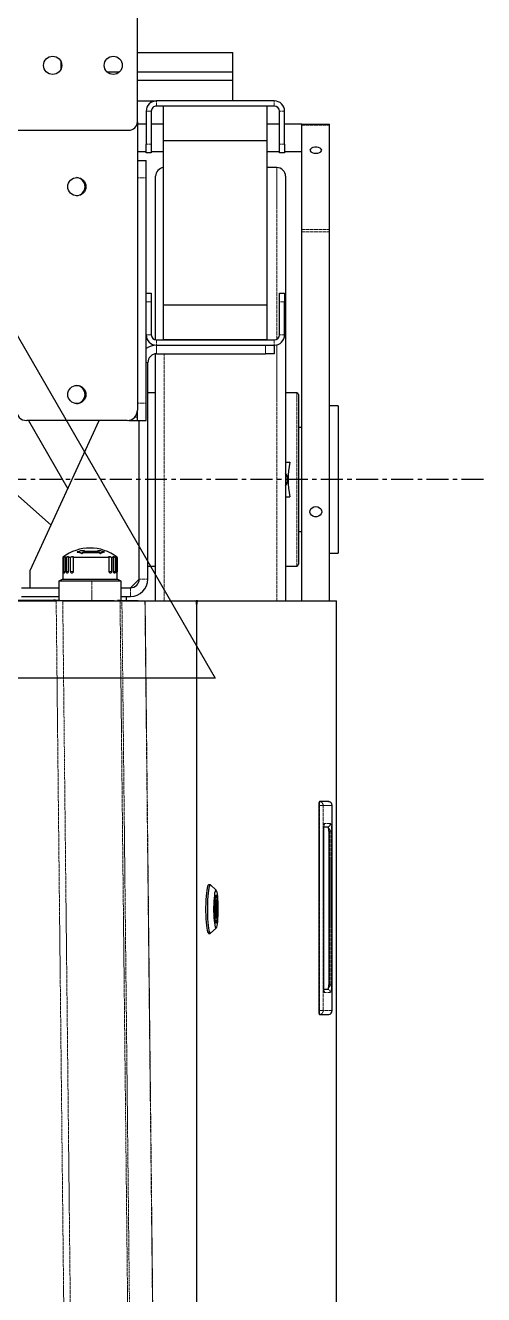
# Model space of a CAD drawing. Header units: millimetres. Extents: x -18594 to 273470, y -238787 to 48452.
# Drawn here: x 182927 to 183192, y -28065 to -27333 of the extents above; entities that cross this region are included whole.
import ezdxf

# ---------------------------------------------------------------- set-up
doc = ezdxf.new("R2010")
doc.units = ezdxf.units.MM
doc.linetypes.add('Xref AGV layout$0$CENTERX2', pattern=[20.32, 12.7, -2.54, 2.54, -2.54])
doc.linetypes.add('Xref AGV layout$0$PHANTOM', pattern=[2.5, 1.25, -0.25, 0.25, -0.25, 0.25, -0.25])
doc.layers.add('AM_BOR', color=4, linetype='Continuous', lineweight=25)
doc.layers.add('Xref AGV layout$0$ANNOTATION', color=5, linetype='Continuous')
doc.layers.add('Xref AGV layout$0$Ndc8_Home_Charger', color=1, linetype='Continuous', true_color=0xff0000)

# ---------------------------------------------------------------- blocks, each defined once
blk = doc.blocks.new('Xref AGV layout$0$A$C6D3E55E3')
at = {"color": 7, "linetype": 'Continuous', "lineweight": 25}
for p, q in [((2034.75, 1702.82), (2034.75, 1697.82)), ((2034.75, 1702.82), (2107.3, 1702.82)), ((2107.3, 1702.82), (2119.75, 1702.82)), ((2119.75, 1697.82), (2119.75, 1702.82)), ((3234.81, 1701.82), (2147.25, 1701.82)), ((2147.25, 1701.76), (2147.25, 1701.82)), ((2147.25, 1621.42), (2147.25, 1701.76)), ((1872.25, 1681.82), (1872.25, 1697.82)), ((1872.79, 1697.82), (1872.25, 1697.82)), ((1933.02, 1697.82), (1872.79, 1697.82)), ((1934.41, 1697.82), (1933.02, 1697.82)), ((2147.25, 1697.82), (1934.41, 1697.82)), ((2263.17, 1697.22), (2263.17, 1697.27)), ((2263.17, 1697.22), (2263.17, 1692.09)), ((2383.85, 1699.22), (2265.45, 1699.22)), ((2277.88, 1696.87), (2277.88, 1694.41)), ((2279.56, 1694.37), (2278.83, 1694.37)), ((2369.71, 1694.37), (2279.56, 1694.37)), ((2280.32, 1697.37), (2368.97, 1697.37)), ((2370.24, 1694.37), (2369.71, 1694.37)), ((2371.41, 1694.41), (2371.41, 1696.87)), ((2386.13, 1697.22), (2386.12, 1697.27)), ((2386.13, 1692.09), (2386.13, 1697.22)), ((2265.45, 1691.55), (2383.85, 1691.55)), ((2385.83, 1691.79), (2385.87, 1691.8)), ((1872.79, 1681.82), (1872.25, 1681.82)), ((1872.25, 1681.82), (1872.25, 1671.82)), ((1933.02, 1681.82), (1872.79, 1681.82)), ((1888.25, 1681.82), (1888.25, 1671.82)), ((1934.41, 1681.82), (1933.02, 1681.82)), ((2147.25, 1681.82), (1934.41, 1681.82)), ((2027.25, 1678.82), (2027.25, 1672.32)), ((2028.25, 1679.82), (2126.25, 1679.82)), ((2047.25, 1681.82), (2047.25, 1679.82)), ((2107.25, 1679.82), (2107.25, 1681.82)), ((2127.25, 1672.32), (2127.25, 1678.82)), ((1883.75, 1671.82), (1864.75, 1671.82)), ((1883.75, 1671.82), (1888.75, 1671.82)), ((1888.75, 1671.82), (1888.75, 1668.82)), ((1902.25, 1672.32), (2147.25, 1672.32)), ((1969.75, 1668.82), (1969.75, 1671.82)), ((1969.75, 1671.82), (1974.75, 1671.82)), ((1993.75, 1671.82), (1974.75, 1671.82)), ((2067.25, 1672.32), (2067.25, 1674.83)), ((2087.25, 1672.32), (2087.25, 1674.83)), ((1858.75, 1665.82), (1858.75, 1597.82)), ((1861.75, 1665.82), (1861.75, 1661.82)), ((1883.75, 1668.82), (1864.75, 1668.82)), ((1872.25, 1668.82), (1872.25, 1661.82)), ((1888.75, 1668.82), (1883.75, 1668.82)), ((1888.25, 1668.82), (1888.25, 1661.82)), ((1897.25, 1667.32), (1897.25, 1661.82)), ((1974.75, 1668.82), (1969.75, 1668.82)), ((1993.75, 1668.82), (1974.75, 1668.82)), ((1996.75, 1597.82), (1996.75, 1665.82)), ((1999.75, 1665.82), (2004.75, 1665.82)), ((1999.75, 1597.82), (1999.75, 1665.82)), ((2004.75, 1665.82), (2004.75, 1660.82)), ((1861.75, 1661.82), (1861.75, 1601.82)), ((1881.75, 1661.82), (1861.75, 1661.82)), ((1881.75, 1661.82), (1881.75, 1601.82)), ((1976.75, 1661.82), (1881.75, 1661.82)), ((1996.75, 1661.82), (1976.75, 1661.82)), ((1976.75, 1661.82), (1976.75, 1601.82)), ((1996.75, 1661.82), (1996.75, 1601.82)), ((2004.75, 1597.82), (2004.75, 1660.82)), ((1842.04, 1641.82), (1830.75, 1641.82)), ((1830.75, 1586.82), (1830.75, 1641.82)), ((1842.04, 1586.82), (1842.04, 1641.82)), ((1846.75, 1641.82), (1842.04, 1641.82)), ((1846.75, 1586.82), (1846.75, 1641.82)), ((1858.75, 1641.82), (1846.75, 1641.82)), ((2311.25, 1628.88), (2311.25, 1627.88)), ((2314.32, 1632.3), (2311.34, 1629.07)), ((2317.35, 1632.15), (2317.35, 1632)), ((2322.75, 1632.15), (2322.75, 1631.6)), ((2323.67, 1633.09), (2323.7, 1632.75)), ((2323.7, 1632.39), (2323.7, 1632.75)), ((2323.8, 1631.55), (2323.82, 1631.2)), ((2323.82, 1631.2), (2323.82, 1631.19)), ((2326.67, 1633.1), (2326.67, 1632.4)), ((2326.7, 1632.75), (2326.67, 1633.1)), ((2326.7, 1632.75), (2326.7, 1632.4)), ((2326.8, 1631.19), (2326.8, 1631.55)), ((2326.82, 1631.21), (2326.8, 1631.55)), ((2326.82, 1631.2), (2326.82, 1631.21)), ((2327.75, 1631.6), (2327.75, 1632.15)), ((2333.15, 1632), (2333.15, 1632.15)), ((2339.16, 1629.07), (2336.18, 1632.3)), ((2339.25, 1627.88), (2339.25, 1628.88)), ((2147.25, 1621.42), (2147.25, 1620.69)), ((2147.25, 1591.43), (2147.25, 1620.69)), ((3169.56, 1621.18), (2149.25, 1621.18)), ((2149.25, 1620.94), (3171.19, 1620.94)), ((1858.75, 1586.82), (1858.75, 1597.82)), ((1881.75, 1601.82), (1861.75, 1601.82)), ((1861.75, 1601.82), (1861.75, 1597.82)), ((1872.25, 1601.82), (1872.25, 1594.82)), ((1976.75, 1601.82), (1881.75, 1601.82)), ((1888.25, 1601.82), (1888.25, 1594.82)), ((1996.71, 1597.32), (1902.25, 1597.32)), ((1996.75, 1601.82), (1976.75, 1601.82)), ((2147.25, 1597.32), (2004.77, 1597.32)), ((2027.25, 1597.32), (2027.25, 1592.82)), ((2127.25, 1592.82), (2127.25, 1597.32)), ((1864.75, 1594.82), (1883.75, 1594.82)), ((1864.75, 1591.82), (1883.75, 1591.82)), ((1872.25, 1591.82), (1872.25, 1586.82)), ((1883.75, 1594.82), (1888.75, 1594.82)), ((1888.75, 1591.82), (1883.75, 1591.82)), ((1888.25, 1591.82), (1888.25, 1586.82)), ((1888.75, 1594.82), (1888.75, 1591.82)), ((1893.25, 1586.82), (1893.25, 1591.82)), ((1903.25, 1591.82), (1893.25, 1591.82)), ((2033.25, 1591.82), (1903.25, 1591.82)), ((1969.75, 1591.82), (1969.75, 1594.82)), ((1969.75, 1594.82), (1974.75, 1594.82)), ((1974.75, 1594.82), (1993.75, 1594.82)), ((2134.75, 1592.82), (2009.75, 1592.82)), ((2043.25, 1591.82), (2033.25, 1591.82)), ((2043.25, 1586.82), (2043.25, 1591.82)), ((2147.22, 1587.23), (2147.25, 1591.14)), ((2147.25, 1577.83), (2147.25, 1591.14)), ((1870.75, 1586.82), (1805.75, 1586.82)), ((1870.75, 1586.82), (2037.25, 1586.82)), ((2041.25, 1586.82), (2037.25, 1586.82)), ((2043.25, 1586.82), (2041.25, 1586.82)), ((2134.75, 1587.82), (2043.25, 1587.82)), ((2043.25, 1581.82), (2043.25, 1586.82)), ((2134.75, 1587.82), (2139.75, 1582.82)), ((2139.75, 1577.41), (2139.75, 1582.82)), ((2144.75, 1577.41), (2144.75, 1582.82)), ((2147.22, 1576.23), (2147.22, 1587.23)), ((1842.04, 1569.19), (1842.04, 1576.46)), ((1875.75, 1513.82), (1875.75, 1581.82)), ((2043.16, 1581.82), (2043.25, 1581.82)), ((2043.25, 1581.32), (2043.23, 1581.32)), ((2043.25, 1580.82), (2043.25, 1522.82)), ((2134.95, 1575.16), (2122.36, 1575.16)), ((2135.88, 1577.41), (2134.95, 1575.41)), ((2134.95, 1575.41), (2134.95, 1560.31)), ((2147.22, 1577.41), (2135.88, 1577.41)), ((2135.88, 1577.41), (2135.88, 1560.42)), ((2144.75, 1580.32), (2147.25, 1580.32)), ((2147.1, 1573.38), (2147.25, 1576.76)), ((2147.24, 1577.27), (2147.25, 1577.83)), ((2147.25, 1543.66), (2147.25, 1576.76)), ((2122.16, 1573.78), (2122.16, 1574.52)), ((2122.16, 1571.68), (2122.16, 1572.94)), ((2122.16, 1549.69), (2122.16, 1570.44)), ((2122.36, 1575), (2130.38, 1575)), ((2130.38, 1574.61), (2122.36, 1574.61)), ((2122.36, 1573.88), (2130.38, 1573.88)), ((2130.38, 1573.01), (2122.36, 1573.01)), ((2122.36, 1571.77), (2130.38, 1571.77)), ((2130.38, 1570.49), (2122.36, 1570.49)), ((2147.1, 1540.63), (2147.1, 1573.38)), ((2129.75, 1524.82), (2043.25, 1564.69)), ((2118.29, 1563.83), (2118.61, 1563.83)), ((2118.74, 1555.82), (2118.74, 1564.08)), ((2118.99, 1567.61), (2119.32, 1567.61)), ((2119.25, 1564.61), (2119.25, 1555.4)), ((2119.59, 1564.61), (2119.59, 1555.4)), ((2119.83, 1565.39), (2120.18, 1565.39)), ((2118.29, 1555.94), (2118.61, 1555.94)), ((2119.83, 1554.72), (2120.18, 1554.72)), ((2134.95, 1560.31), (2134.95, 1543.44)), ((2135.88, 1560.42), (2135.88, 1541.44)), ((2043.25, 1523.97), (2082.59, 1546.56)), ((2118.99, 1552.08), (2119.32, 1552.08)), ((2122.16, 1546.85), (2122.16, 1548.31)), ((2122.16, 1544.86), (2122.16, 1545.83)), ((2122.36, 1549.65), (2130.38, 1549.65)), ((2130.38, 1548.22), (2122.36, 1548.22)), ((2122.36, 1546.79), (2130.38, 1546.79)), ((1836.01, 1542.57), (1840.48, 1542.57)), ((2130.38, 1545.73), (2122.36, 1545.73)), ((2122.36, 1544.78), (2130.38, 1544.78)), ((2130.38, 1544.18), (2122.36, 1544.18)), ((2122.36, 1543.66), (2134.95, 1543.66)), ((2134.95, 1543.44), (2134.95, 1543.41)), ((2134.95, 1543.41), (2135.88, 1541.41)), ((2135.88, 1541.44), (2135.88, 1541.41)), ((2135.88, 1541.41), (2147.1, 1541.41)), ((2139.75, 1519.82), (2139.75, 1541.41)), ((2144.75, 1519.82), (2144.75, 1541.41)), ((2146.94, 1538.38), (2147.25, 1539.87)), ((2147.18, 1542.04), (2147.25, 1543.66)), ((2147.25, 1482.41), (2147.25, 1539.87)), ((2070.87, 1499.82), (2103.59, 1536.88)), ((2146.94, 1480.92), (2146.94, 1538.38)), ((2139.75, 1524.82), (2129.75, 1524.82)), ((2043.25, 1522.32), (2043.23, 1522.32))]:
    blk.add_line(p, q, dxfattribs=at)
at = {"color": 8, "linetype": 'Xref AGV layout$0$PHANTOM', "lineweight": 18}
for p, q in [((2147.25, 1701.76), (3234.57, 1701.76)), ((1872.79, 1681.82), (1872.79, 1697.82)), ((1933.02, 1681.82), (1933.02, 1697.82)), ((1934.41, 1681.82), (1934.41, 1697.82)), ((2263.17, 1692.13), (2263.17, 1697.27)), ((2265.45, 1699.22), (2265.45, 1699.21)), ((2265.45, 1694.08), (2265.45, 1699.21)), ((2265.45, 1699.21), (2383.85, 1699.21)), ((2265.45, 1691.86), (2265.45, 1694.08)), ((2383.85, 1694.08), (2265.45, 1694.08)), ((2275.81, 1694.82), (2275.81, 1698.16)), ((2279.56, 1694.37), (2279.56, 1694.36)), ((2369.71, 1694.36), (2279.56, 1694.36)), ((2280.3, 1698.94), (2368.99, 1698.94)), ((2280.3, 1698.94), (2280.3, 1698.07)), ((2280.32, 1697.37), (2280.3, 1698.07)), ((2280.3, 1698.07), (2368.99, 1698.07)), ((2368.97, 1697.37), (2368.99, 1698.07)), ((2368.99, 1698.94), (2368.99, 1698.07)), ((2369.71, 1694.36), (2369.71, 1694.37)), ((2373.48, 1698.16), (2373.48, 1694.82)), ((2383.85, 1699.22), (2383.85, 1699.21)), ((2383.85, 1699.21), (2383.85, 1694.08)), ((2383.85, 1691.86), (2383.85, 1694.08)), ((2386.12, 1697.27), (2386.12, 1692.13)), ((2263.17, 1692.13), (2263.17, 1692.09)), ((2383.85, 1691.86), (2265.45, 1691.86)), ((2265.45, 1691.55), (2265.45, 1691.86)), ((2383.85, 1691.55), (2383.85, 1691.86)), ((2386.13, 1692.09), (2386.12, 1692.13)), ((2127.25, 1678.82), (2027.25, 1678.82)), ((1864.75, 1668.82), (1864.75, 1671.82)), ((1883.75, 1668.82), (1883.75, 1671.82)), ((1974.75, 1671.82), (1974.75, 1668.82)), ((1993.75, 1668.82), (1993.75, 1671.82)), ((1861.75, 1665.82), (1858.75, 1665.82)), ((1996.35, 1667.32), (1897.25, 1667.32)), ((1996.75, 1665.82), (1999.75, 1665.82)), ((2147.25, 1667.32), (1999.56, 1667.32)), ((2004.75, 1660.82), (1999.75, 1660.82)), ((2149.25, 1620.94), (2149.25, 1621.18)), ((1861.75, 1597.82), (1858.75, 1597.82)), ((1996.75, 1597.82), (1999.75, 1597.82)), ((2004.75, 1597.82), (1999.75, 1597.82)), ((2004.75, 1602.32), (2147.25, 1602.32)), ((3156.42, 1602.1), (2147.25, 1591.26)), ((2147.25, 1591.14), (3156.35, 1601.98)), ((1864.75, 1594.82), (1864.75, 1591.82)), ((1883.75, 1591.82), (1883.75, 1594.82)), ((1903.25, 1586.82), (1903.25, 1591.82)), ((1974.75, 1594.82), (1974.75, 1591.82)), ((1993.75, 1594.82), (1993.75, 1591.82)), ((2009.75, 1592.82), (2009.75, 1591.82)), ((2033.25, 1586.82), (2033.25, 1591.82)), ((2134.75, 1592.82), (2134.75, 1587.82)), ((2041.25, 1585.29), (2041.25, 1586.82)), ((2139.75, 1582.82), (2144.75, 1582.82)), ((3150.22, 1588.6), (2147.25, 1577.83)), ((2147.25, 1576.76), (3149.97, 1587.54)), ((2122.36, 1575), (2122.36, 1575.16)), ((2122.16, 1574.9), (2122.16, 1575.07)), ((2122.36, 1573.88), (2122.36, 1574.61)), ((2122.36, 1571.77), (2122.36, 1573.01)), ((2122.36, 1549.65), (2122.36, 1570.49)), ((2130.38, 1575), (2130.38, 1574.6)), ((2130.38, 1573.88), (2130.38, 1573.01)), ((2130.38, 1571.77), (2130.38, 1570.6)), ((2130.38, 1570.6), (2130.38, 1570.49)), ((2118.61, 1564.21), (2118.71, 1564.21)), ((2119.25, 1564.61), (2119.59, 1564.61)), ((2119.4, 1565.01), (2119.74, 1565.01)), ((2118.61, 1555.65), (2118.7, 1555.65)), ((2119.25, 1555.4), (2119.59, 1555.4)), ((2119.4, 1555.01), (2119.74, 1555.01)), ((2135.88, 1560.42), (2147.1, 1560.42)), ((3144.86, 1554.38), (2147.25, 1543.66)), ((2122.36, 1546.79), (2122.36, 1548.22)), ((2130.38, 1549.65), (2130.38, 1549.42)), ((2130.38, 1549.42), (2130.38, 1548.22)), ((2130.38, 1546.79), (2130.38, 1545.73)), ((2147.25, 1539.87), (3144.55, 1550.58)), ((2122.16, 1543.76), (2122.16, 1544.28)), ((2122.36, 1544.78), (2122.36, 1545.73)), ((2122.36, 1543.69), (2122.36, 1544.18)), ((2134.95, 1543.69), (2122.36, 1543.69)), ((2122.36, 1543.66), (2122.36, 1543.69)), ((2130.38, 1544.78), (2130.38, 1544.18)), ((2134.95, 1543.44), (2135.88, 1541.44))]:
    blk.add_line(p, q, dxfattribs=at)
at = {"color": 7, "linetype": 'Continuous', "lineweight": 25, "flags": 128}
for points in [[(1888.99, 1689.82), (1888.89, 1690.94), (1888.62, 1691.94), (1888.21, 1692.71), (1887.68, 1693.17), (1887.12, 1693.26), (1886.57, 1692.98), (1886.09, 1692.36), (1885.74, 1691.46), (1885.56, 1690.39), (1885.56, 1689.25), (1885.74, 1688.18), (1886.09, 1687.28), (1886.57, 1686.66), (1887.12, 1686.38), (1887.68, 1686.48), (1888.21, 1686.93), (1888.62, 1687.7), (1888.89, 1688.7), (1888.99, 1689.82)], [(2092.92, 1689.82), (2093.08, 1690.94), (2093.55, 1691.94), (2094.26, 1692.71), (2095.15, 1693.17), (2096.12, 1693.26), (2097.06, 1692.98), (2097.88, 1692.36), (2098.48, 1691.46), (2098.79, 1690.39), (2098.79, 1689.25), (2098.48, 1688.18), (2097.88, 1687.28), (2097.06, 1686.66), (2096.12, 1686.38), (2095.15, 1686.48), (2094.26, 1686.93), (2093.55, 1687.7), (2093.08, 1688.7), (2092.92, 1689.82)], [(2263.17, 1692.09), (2263.17, 1692.07), (2263.17, 1692.04)], [(2386.12, 1692.05), (2386.12, 1692.07), (2386.13, 1692.09)], [(2311.25, 1627.88), (2311.27, 1627.8), (2311.56, 1627.53), (2312.21, 1627.26), (2313.19, 1627.02), (2314.49, 1626.79), (2316.07, 1626.59), (2317.88, 1626.43), (2319.89, 1626.31), (2322.03, 1626.22), (2324.26, 1626.18), (2326.51, 1626.18), (2328.73, 1626.23), (2330.86, 1626.32), (2332.85, 1626.45), (2334.63, 1626.62), (2336.18, 1626.82), (2337.44, 1627.04), (2338.39, 1627.29), (2338.99, 1627.56), (2339.24, 1627.83), (2339.25, 1627.88)], [(2311.34, 1629.07), (2311.33, 1629.06), (2311.27, 1628.79), (2311.56, 1628.52), (2312.21, 1628.25), (2313.19, 1628.01), (2314.49, 1627.78), (2316.07, 1627.59), (2317.88, 1627.42), (2319.89, 1627.3), (2322.03, 1627.21), (2324.26, 1627.17), (2326.51, 1627.18), (2328.73, 1627.22), (2330.86, 1627.31), (2332.85, 1627.44), (2334.63, 1627.61), (2336.18, 1627.81), (2337.44, 1628.04), (2338.39, 1628.29), (2338.99, 1628.55), (2339.24, 1628.82), (2339.16, 1629.07)], [(2325.14, 1633.49), (2323.18, 1633.47), (2321.28, 1633.4), (2319.51, 1633.29), (2317.93, 1633.15), (2316.58, 1632.98), (2315.51, 1632.77), (2314.75, 1632.55), (2314.33, 1632.32), (2314.26, 1632.08), (2314.55, 1631.84), (2315.18, 1631.61), (2316.13, 1631.4), (2317.37, 1631.21), (2318.87, 1631.06), (2320.57, 1630.94), (2322.43, 1630.86), (2324.37, 1630.81), (2326.34, 1630.82), (2328.28, 1630.86), (2330.12, 1630.95), (2331.8, 1631.07), (2333.27, 1631.23), (2334.49, 1631.42), (2335.41, 1631.64), (2336, 1631.87), (2336.24, 1632.1), (2336.13, 1632.34), (2335.68, 1632.58), (2334.88, 1632.8), (2333.78, 1633), (2332.4, 1633.17), (2330.8, 1633.31), (2329.01, 1633.41), (2327.11, 1633.47), (2325.14, 1633.49)], [(2325.17, 1633.13), (2323.45, 1633.1), (2321.82, 1633.03), (2320.34, 1632.92), (2319.1, 1632.77), (2318.14, 1632.6), (2317.52, 1632.4), (2317.26, 1632.19), (2317.37, 1631.98), (2317.85, 1631.78), (2318.67, 1631.6), (2319.8, 1631.44), (2321.19, 1631.31), (2322.77, 1631.22), (2324.46, 1631.18), (2326.19, 1631.18), (2327.88, 1631.23), (2329.44, 1631.32), (2330.81, 1631.45), (2331.91, 1631.61), (2332.71, 1631.8), (2333.16, 1632), (2333.23, 1632.21), (2332.94, 1632.42), (2332.28, 1632.62), (2331.29, 1632.79), (2330.03, 1632.93), (2328.54, 1633.04), (2326.89, 1633.11), (2325.17, 1633.13)], [(2323.67, 1633.09), (2322.08, 1633.03), (2320.62, 1632.93), (2319.38, 1632.8), (2318.4, 1632.63), (2317.72, 1632.44), (2317.38, 1632.24), (2317.4, 1632.04), (2317.77, 1631.84), (2318.47, 1631.66), (2319.48, 1631.49), (2320.75, 1631.36), (2322.22, 1631.26), (2323.82, 1631.2)], [(2323.7, 1632.75), (2322.39, 1632.67), (2321.3, 1632.55), (2320.54, 1632.4), (2320.14, 1632.23), (2320.16, 1632.06), (2320.58, 1631.89), (2321.37, 1631.74), (2322.47, 1631.62), (2323.8, 1631.55)], [(2322.75, 1632.15), (2322.95, 1632.03), (2323.5, 1631.93), (2324.31, 1631.87), (2325.27, 1631.85), (2326.23, 1631.87), (2327.03, 1631.94), (2327.57, 1632.04), (2327.75, 1632.15), (2327.55, 1632.27), (2327, 1632.37), (2326.18, 1632.43), (2325.22, 1632.46), (2324.27, 1632.43), (2323.46, 1632.36), (2322.93, 1632.26), (2322.75, 1632.15)], [(2326.82, 1631.21), (2328.42, 1631.27), (2329.87, 1631.37), (2331.12, 1631.51), (2332.1, 1631.67), (2332.78, 1631.86), (2333.11, 1632.06), (2333.1, 1632.26), (2332.73, 1632.46), (2332.02, 1632.65), (2331.01, 1632.81), (2329.75, 1632.94), (2328.28, 1633.04), (2326.67, 1633.1)], [(2326.8, 1631.55), (2328.11, 1631.63), (2329.19, 1631.75), (2329.96, 1631.9), (2330.35, 1632.07), (2330.34, 1632.25), (2329.92, 1632.42), (2329.13, 1632.56), (2328.02, 1632.68), (2326.7, 1632.75)]]:
    blk.add_lwpolyline(points, dxfattribs=at)
at = {"color": 7, "linetype": 'Continuous', "lineweight": 25}
for centre in [(1838.25, 1572.82), (1908.25, 1551.82), (2028.25, 1551.82), (1838.25, 1537.82)]:
    blk.add_circle(centre, 5.25, dxfattribs=at)
for centre, radius, start, end in [((2265.45, 1696.92), 2.3, 90, 171.2467), ((2383.85, 1696.92), 2.3, 8.73329, 90), ((2028.25, 1678.82), 1, 90, 180), ((2126.25, 1678.82), 1, 0, 90), ((1864.75, 1665.82), 6, 90, 180), ((1902.25, 1667.32), 5, 90, 180), ((1993.75, 1665.82), 6, 0, 90), ((2077.25, 1723.82), 50, 258.46304, 281.53696), ((2077.07, 1667.54), 5.93, 88.26716, 126.21686), ((2077.43, 1667.54), 5.93, 53.78314, 91.73284), ((1864.75, 1665.82), 3, 90, 180), ((1993.75, 1665.82), 3, 0, 90), ((2148.76, 1625.47), 4.31, 249.5471, 276.55541), ((2148.76, 1616.65), 4.31, 83.44459, 110.4529), ((1864.75, 1597.82), 6, 180, 270), ((1864.75, 1597.82), 3, 180, 270), ((1902.25, 1602.32), 5, 185.73917, 270), ((1993.75, 1597.82), 3, 270, 0), ((1993.75, 1597.82), 6, 270, 0), ((2009.75, 1597.82), 10, 180, 216.8699), ((2009.75, 1597.82), 5, 180, 270), ((2134.75, 1582.82), 10, 0, 90), ((1870.75, 1581.82), 5, 0, 90), ((2037.25, 1580.82), 6, 0, 90), ((2134.75, 1582.82), 5, 0, 90), ((2122.36, 1574.91), 0.25, 90, 142.48007), ((2142.55, 1559.41), 25.7, 142.48007, 217.51993), ((2141.28, 1561.52), 23.11, 164.70791, 174.25507), ((2126.44, 1557.18), 10.53, 138.09682, 140.79069), ((2125.85, 1568.94), 6.98, 190.98518, 210.57905), ((2126.11, 1568.95), 6.92, 191.14928, 210.97703), ((2128.69, 1554.95), 13.7, 130.30303, 132.70137), ((2129.03, 1554.79), 13.81, 129.8774, 132.27638), ((1908.25, 1551.32), 5.25, 2.7294, 177.2706), ((2028.25, 1551.32), 5.25, 2.7294, 177.2706), ((2142.19, 1558.3), 24.02, 185.62736, 194.99471), ((2124.69, 1562.59), 9.23, 226.09474, 228.8071), ((2124.83, 1562.49), 9.03, 226.45658, 227.836), ((2128.14, 1550.6), 9.27, 153.66896, 170.82989), ((2128.37, 1550.6), 9.16, 153.31173, 170.6949), ((2127.18, 1565.75), 13.26, 234.06705, 236.32733), ((2127.54, 1565.94), 13.42, 234.47075, 236.72554), ((2122.36, 1543.91), 0.25, 217.51993, 270), ((2037.25, 1522.82), 6, 270, 0)]:
    blk.add_arc(centre, radius, start, end, dxfattribs=at)
at = {"color": 8, "linetype": 'Xref AGV layout$0$PHANTOM', "lineweight": 18}
for centre, radius, start, end in [((2265.44, 1696.91), 2.29, 89.82874, 171.12082), ((2265.44, 1691.78), 2.29, 89.82874, 171.12082), ((2275.82, 1695.86), 2.3, 26.05812, 90.09829), ((2275.81, 1692.51), 2.31, 60.52794, 90.01816), ((2373.48, 1695.86), 2.3, 89.90171, 153.94188), ((2373.48, 1692.51), 2.31, 89.99079, 119.51492), ((2383.86, 1696.91), 2.29, 8.8789, 90.17154), ((2383.86, 1691.78), 2.29, 8.8789, 90.17154)]:
    blk.add_arc(centre, radius, start, end, dxfattribs=at)
at = {"color": 7, "linetype": 'Continuous', "lineweight": 25}
for centre, major_axis, start_param, end_param in [((2280.38, 1696.98), (2.3, -0.01), 1.596231, 2.529528), ((2368.92, 1696.98), (2.3, 0.01), 0.611846, 1.545362)]:
    blk.add_ellipse(centre, major_axis=major_axis, ratio=0.172189, start_param=start_param, end_param=end_param, dxfattribs=at)
at = {"color": 8, "linetype": 'Xref AGV layout$0$PHANTOM', "lineweight": 18}
for points, knots in [([(2275.81, 1698.16), (2275.86, 1698.25), (2275.95, 1698.43), (2276.64, 1698.63), (2277.47, 1698.77), (2278.27, 1698.86), (2279.23, 1698.92), (2279.94, 1698.93), (2280.3, 1698.94)], [0, 0, 0, 0, 0.250131, 0.499945, 0.625205, 0.750138, 0.875176, 1, 1, 1, 1]), ([(2279.56, 1694.36), (2279.07, 1694.36), (2278.32, 1694.37), (2277.45, 1694.43), (2276.69, 1694.51), (2275.97, 1694.64), (2275.87, 1694.76), (2275.81, 1694.82)], [0, 0, 0, 0, 0.2496814, 0.375124, 0.5005918, 0.7502636, 1, 1, 1, 1]), ([(2278.5, 1697.21), (2278.53, 1697.26), (2278.71, 1697.49), (2279.07, 1697.8), (2279.67, 1698.01), (2280.03, 1698.07), (2280.21, 1698.07), (2280.3, 1698.07)], [0, 0, 0, 0, 0.113337, 0.603398, 0.811679, 0.907981, 1, 1, 1, 1]), ([(2368.99, 1698.94), (2369.35, 1698.93), (2370.07, 1698.92), (2371.03, 1698.86), (2371.83, 1698.77), (2372.66, 1698.63), (2373.34, 1698.43), (2373.44, 1698.25), (2373.48, 1698.16)], [0, 0, 0, 0, 0.124806, 0.249829, 0.374775, 0.500086, 0.749873, 1, 1, 1, 1]), ([(2368.99, 1698.07), (2369.08, 1698.07), (2369.27, 1698.07), (2369.63, 1698.01), (2370.22, 1697.8), (2370.58, 1697.49), (2370.77, 1697.26), (2370.8, 1697.21)], [0, 0, 0, 0, 0.091918, 0.188282, 0.396466, 0.88664, 1, 1, 1, 1]), ([(2373.48, 1694.82), (2373.43, 1694.76), (2373.32, 1694.64), (2372.6, 1694.51), (2371.83, 1694.43), (2370.95, 1694.37), (2370.21, 1694.36), (2369.71, 1694.36)], [0, 0, 0, 0, 0.2497567, 0.4994465, 0.6248745, 0.7503529, 1, 1, 1, 1]), ([(2265.45, 1691.86), (2265.15, 1691.86), (2264.55, 1691.87), (2263.8, 1691.93), (2263.28, 1692.03), (2263.21, 1692.1), (2263.17, 1692.13)], [0, 0, 0, 0, 0.249997, 0.5, 0.750001, 1, 1, 1, 1]), ([(2265.45, 1691.55), (2265.19, 1691.55), (2264.67, 1691.56), (2264.02, 1691.62), (2263.62, 1691.68), (2263.56, 1691.73), (2263.55, 1691.75)], [0, 0, 0, 0, 0.286232, 0.572455, 0.858694, 1, 1, 1, 1]), ([(2386.12, 1692.13), (2386.09, 1692.1), (2386.02, 1692.03), (2385.49, 1691.93), (2384.74, 1691.87), (2384.15, 1691.86), (2383.85, 1691.86)], [0, 0, 0, 0, 0.249998, 0.499998, 0.750003, 1, 1, 1, 1]), ([(2385.83, 1691.79), (2385.8, 1691.76), (2385.74, 1691.7), (2385.28, 1691.62), (2384.63, 1691.56), (2384.11, 1691.55), (2383.85, 1691.55)], [0, 0, 0, 0, 0.2499917, 0.5000012, 0.7499976, 1, 1, 1, 1])]:
    blk.add_open_spline(points, degree=3, knots=knots, dxfattribs=at)
at = {"color": 7, "linetype": 'Continuous', "lineweight": 25}
for points, knots in [([(2278.5, 1697.21), (2278.28, 1697.14), (2277.93, 1697.03), (2277.9, 1696.92), (2277.88, 1696.87)], [0, 0, 0, 0, 0.631025, 1, 1, 1, 1]), ([(2371.41, 1696.87), (2371.35, 1696.97), (2371.28, 1697.09), (2370.87, 1697.19), (2370.8, 1697.21)], [0, 0, 0, 0, 0.813415, 1, 1, 1, 1]), ([(2263.17, 1692.06), (2263.19, 1692), (2263.24, 1691.85), (2263.49, 1691.75), (2263.86, 1691.66), (2264.29, 1691.6), (2264.83, 1691.56), (2265.23, 1691.56), (2265.45, 1691.55)], [0, 0, 0, 0, 0.136426, 0.351481, 0.487401, 0.641096, 0.812084, 1, 1, 1, 1]), ([(2383.85, 1691.55), (2384.01, 1691.55), (2384.33, 1691.56), (2384.92, 1691.59), (2385.52, 1691.66), (2386.01, 1691.81), (2386.09, 1691.98), (2386.12, 1692.06)], [0, 0, 0, 0, 0.145562, 0.284648, 0.544424, 0.783484, 1, 1, 1, 1]), ([(2147.24, 1577.27), (2147.24, 1577.12), (2147.24, 1576.85), (2147.22, 1576.31), (2147.2, 1575.76), (2147.19, 1575.38), (2147.18, 1575.21)], [0, 0, 0, 0, 0.322053, 0.586492, 0.807922, 1, 1, 1, 1]), ([(2147.25, 1577.83), (2147.25, 1577.81), (2147.25, 1577.77), (2147.25, 1577.7), (2147.25, 1577.62), (2147.25, 1577.54), (2147.25, 1577.46), (2147.25, 1577.37), (2147.25, 1577.27), (2147.25, 1577.18), (2147.25, 1577.08), (2147.25, 1576.97), (2147.25, 1576.87), (2147.25, 1576.8), (2147.25, 1576.76)], [0, 0, 0, 0, 0.096517, 0.190637, 0.282361, 0.371687, 0.458615, 0.543147, 0.625282, 0.70502, 0.78236, 0.857304, 0.92985, 1, 1, 1, 1]), ([(2122.16, 1574.52), (2122.07, 1574.41), (2121.91, 1574.23), (2121.75, 1574.09), (2121.67, 1574.06), (2121.68, 1574.13), (2121.74, 1574.27), (2121.86, 1574.46), (2122.01, 1574.68), (2122.12, 1574.83), (2122.16, 1574.9)], [0, 0, 0, 0, 0.196098, 0.3241419, 0.4530292, 0.5637532, 0.6669203, 0.7773266, 0.9058879, 1, 1, 1, 1]), ([(2122.16, 1572.94), (2122.07, 1572.86), (2121.91, 1572.73), (2121.75, 1572.68), (2121.67, 1572.73), (2121.68, 1572.88), (2121.74, 1573.07), (2121.86, 1573.31), (2122.01, 1573.55), (2122.12, 1573.71), (2122.16, 1573.78)], [0, 0, 0, 0, 0.196074, 0.324166, 0.453014, 0.563725, 0.666908, 0.777311, 0.905874, 1, 1, 1, 1]), ([(2122.16, 1570.44), (2122.07, 1570.4), (2121.91, 1570.32), (2121.75, 1570.36), (2121.67, 1570.5), (2121.68, 1570.71), (2121.74, 1570.94), (2121.86, 1571.21), (2122.01, 1571.46), (2122.12, 1571.62), (2122.16, 1571.68)], [0, 0, 0, 0, 0.196078, 0.324154, 0.453035, 0.563759, 0.666932, 0.777324, 0.90588, 1, 1, 1, 1]), ([(2122.16, 1574.9), (2122.18, 1574.91), (2122.2, 1574.94), (2122.25, 1574.97), (2122.31, 1574.99), (2122.34, 1575), (2122.36, 1575)], [0, 0, 0, 0, 0.253777, 0.503962, 0.752408, 1, 1, 1, 1]), ([(2122.36, 1574.61), (2122.34, 1574.6), (2122.31, 1574.6), (2122.25, 1574.58), (2122.2, 1574.56), (2122.18, 1574.53), (2122.16, 1574.52)], [0, 0, 0, 0, 0.24762, 0.496146, 0.746285, 1, 1, 1, 1]), ([(2122.16, 1573.78), (2122.18, 1573.79), (2122.2, 1573.82), (2122.25, 1573.85), (2122.31, 1573.87), (2122.34, 1573.88), (2122.36, 1573.88)], [0, 0, 0, 0, 0.253631, 0.5039102, 0.7523652, 1, 1, 1, 1]), ([(2122.36, 1573.01), (2122.34, 1573.01), (2122.31, 1573.01), (2122.25, 1572.99), (2122.2, 1572.97), (2122.18, 1572.95), (2122.16, 1572.94)], [0, 0, 0, 0, 0.247599, 0.496097, 0.746103, 1, 1, 1, 1]), ([(2122.16, 1571.68), (2122.18, 1571.69), (2122.2, 1571.72), (2122.25, 1571.75), (2122.31, 1571.77), (2122.34, 1571.77), (2122.36, 1571.77)], [0, 0, 0, 0, 0.253701, 0.50392, 0.752388, 1, 1, 1, 1]), ([(2122.16, 1570.44), (2122.18, 1570.45), (2122.22, 1570.47), (2122.28, 1570.49), (2122.33, 1570.49), (2122.36, 1570.49)], [0, 0, 0, 0, 0.368632, 0.621288, 1, 1, 1, 1]), ([(2130.38, 1575), (2130.49, 1575), (2130.71, 1574.99), (2131, 1574.97), (2131.22, 1574.93), (2131.34, 1574.87), (2131.36, 1574.81), (2131.27, 1574.74), (2131.07, 1574.67), (2130.8, 1574.63), (2130.56, 1574.61), (2130.41, 1574.61), (2130.38, 1574.61)], [0, 0, 0, 0, 0.108382, 0.21676, 0.324804, 0.432045, 0.538409, 0.644328, 0.750494, 0.857397, 0.965167, 1, 1, 1, 1]), ([(2130.38, 1573.88), (2130.49, 1573.87), (2130.71, 1573.87), (2131, 1573.8), (2131.22, 1573.7), (2131.34, 1573.57), (2131.36, 1573.42), (2131.27, 1573.27), (2131.07, 1573.15), (2130.8, 1573.05), (2130.56, 1573.02), (2130.41, 1573.01), (2130.38, 1573.01)], [0, 0, 0, 0, 0.108382, 0.216783, 0.324808, 0.432041, 0.538408, 0.644341, 0.750492, 0.8574, 0.965165, 1, 1, 1, 1]), ([(2130.38, 1571.77), (2130.49, 1571.77), (2130.71, 1571.75), (2131, 1571.65), (2131.22, 1571.49), (2131.34, 1571.29), (2131.36, 1571.08), (2131.27, 1570.86), (2131.07, 1570.68), (2130.8, 1570.55), (2130.56, 1570.5), (2130.41, 1570.49), (2130.38, 1570.49)], [0, 0, 0, 0, 0.108385, 0.216774, 0.324824, 0.43201, 0.538405, 0.644342, 0.750507, 0.8574, 0.965164, 1, 1, 1, 1]), ([(2118.61, 1564.21), (2118.62, 1564.22), (2118.66, 1564.25), (2118.7, 1564.24), (2118.73, 1564.2), (2118.74, 1564.14), (2118.74, 1564.09), (2118.74, 1564.08)], [0, 0, 0, 0, 0.234894, 0.470311, 0.695664, 0.902614, 1, 1, 1, 1]), ([(2119.4, 1565.01), (2119.38, 1564.99), (2119.35, 1564.95), (2119.3, 1564.85), (2119.27, 1564.74), (2119.26, 1564.66), (2119.25, 1564.62), (2119.25, 1564.61)], [0, 0, 0, 0, 0.253074, 0.506762, 0.742131, 0.949913, 1, 1, 1, 1]), ([(2119.59, 1564.61), (2119.59, 1564.64), (2119.59, 1564.7), (2119.62, 1564.79), (2119.65, 1564.88), (2119.69, 1564.96), (2119.73, 1565), (2119.74, 1565.01)], [0, 0, 0, 0, 0.188417, 0.376555, 0.573091, 0.790458, 1, 1, 1, 1]), ([(2118.74, 1555.82), (2118.74, 1555.79), (2118.74, 1555.74), (2118.72, 1555.67), (2118.69, 1555.63), (2118.65, 1555.62), (2118.62, 1555.64), (2118.61, 1555.65)], [0, 0, 0, 0, 0.189844, 0.379317, 0.575334, 0.786334, 1, 1, 1, 1]), ([(2119.25, 1555.4), (2119.26, 1555.37), (2119.26, 1555.31), (2119.28, 1555.21), (2119.31, 1555.13), (2119.36, 1555.06), (2119.39, 1555.03), (2119.4, 1555.01)], [0, 0, 0, 0, 0.189115, 0.377993, 0.574999, 0.792478, 1, 1, 1, 1]), ([(2119.74, 1555.01), (2119.72, 1555.03), (2119.68, 1555.07), (2119.63, 1555.16), (2119.6, 1555.27), (2119.59, 1555.35), (2119.59, 1555.39), (2119.59, 1555.4)], [0, 0, 0, 0, 0.254209, 0.508873, 0.74463, 0.951936, 1, 1, 1, 1]), ([(2122.16, 1548.31), (2122.07, 1548.44), (2121.91, 1548.66), (2121.75, 1549.03), (2121.67, 1549.32), (2121.68, 1549.54), (2121.74, 1549.68), (2121.86, 1549.75), (2122.01, 1549.75), (2122.12, 1549.71), (2122.16, 1549.69)], [0, 0, 0, 0, 0.19608, 0.324159, 0.453037, 0.563761, 0.666944, 0.77731, 0.905877, 1, 1, 1, 1]), ([(2122.16, 1545.83), (2122.07, 1545.97), (2121.91, 1546.21), (2121.75, 1546.55), (2121.67, 1546.79), (2121.68, 1546.95), (2121.74, 1547.03), (2121.86, 1547.03), (2122.01, 1546.96), (2122.12, 1546.88), (2122.16, 1546.85)], [0, 0, 0, 0, 0.196077, 0.324141, 0.453027, 0.563717, 0.666895, 0.777316, 0.905871, 1, 1, 1, 1]), ([(2122.36, 1549.65), (2122.33, 1549.65), (2122.28, 1549.66), (2122.22, 1549.67), (2122.18, 1549.68), (2122.16, 1549.69)], [0, 0, 0, 0, 0.378645, 0.631141, 1, 1, 1, 1]), ([(2122.36, 1548.22), (2122.34, 1548.22), (2122.31, 1548.22), (2122.25, 1548.24), (2122.2, 1548.27), (2122.18, 1548.3), (2122.16, 1548.31)], [0, 0, 0, 0, 0.247617, 0.496126, 0.746252, 1, 1, 1, 1]), ([(2122.16, 1546.85), (2122.18, 1546.84), (2122.2, 1546.82), (2122.25, 1546.8), (2122.31, 1546.79), (2122.34, 1546.79), (2122.36, 1546.79)], [0, 0, 0, 0, 0.253515, 0.503836, 0.752326, 1, 1, 1, 1]), ([(2122.36, 1545.73), (2122.34, 1545.73), (2122.31, 1545.74), (2122.25, 1545.76), (2122.2, 1545.79), (2122.18, 1545.82), (2122.16, 1545.83)], [0, 0, 0, 0, 0.247637, 0.496101, 0.746237, 1, 1, 1, 1]), ([(2130.38, 1549.65), (2130.49, 1549.64), (2130.71, 1549.63), (2131, 1549.5), (2131.22, 1549.3), (2131.34, 1549.07), (2131.36, 1548.83), (2131.27, 1548.6), (2131.07, 1548.41), (2130.8, 1548.27), (2130.56, 1548.22), (2130.41, 1548.22), (2130.38, 1548.22)], [0, 0, 0, 0, 0.1083816, 0.2167648, 0.3248213, 0.4320154, 0.5383873, 0.6443494, 0.7504959, 0.8573997, 0.9651645, 1, 1, 1, 1]), ([(2130.38, 1546.79), (2130.49, 1546.78), (2130.71, 1546.77), (2131, 1546.67), (2131.22, 1546.52), (2131.34, 1546.35), (2131.36, 1546.17), (2131.27, 1546), (2131.07, 1545.87), (2130.8, 1545.77), (2130.56, 1545.74), (2130.41, 1545.73), (2130.38, 1545.73)], [0, 0, 0, 0, 0.10838, 0.21678, 0.324813, 0.43204, 0.538398, 0.644355, 0.750518, 0.857396, 0.965165, 1, 1, 1, 1]), ([(2122.16, 1544.28), (2122.07, 1544.42), (2121.91, 1544.65), (2121.75, 1544.94), (2121.67, 1545.13), (2121.68, 1545.21), (2121.74, 1545.22), (2121.86, 1545.15), (2122.01, 1545.02), (2122.12, 1544.91), (2122.16, 1544.86)], [0, 0, 0, 0, 0.1960859, 0.3241627, 0.453033, 0.5637426, 0.6669423, 0.7773136, 0.9058834, 1, 1, 1, 1]), ([(2122.16, 1544.86), (2122.18, 1544.85), (2122.2, 1544.83), (2122.25, 1544.8), (2122.31, 1544.78), (2122.34, 1544.78), (2122.36, 1544.78)], [0, 0, 0, 0, 0.253723, 0.503887, 0.752395, 1, 1, 1, 1]), ([(2122.36, 1544.18), (2122.34, 1544.18), (2122.31, 1544.18), (2122.25, 1544.2), (2122.2, 1544.24), (2122.18, 1544.27), (2122.16, 1544.28)], [0, 0, 0, 0, 0.247619, 0.496039, 0.746271, 1, 1, 1, 1]), ([(2130.38, 1544.78), (2130.49, 1544.78), (2130.71, 1544.77), (2131, 1544.71), (2131.22, 1544.62), (2131.34, 1544.52), (2131.36, 1544.41), (2131.27, 1544.32), (2131.07, 1544.25), (2130.8, 1544.2), (2130.56, 1544.18), (2130.41, 1544.18), (2130.38, 1544.18)], [0, 0, 0, 0, 0.108378, 0.216765, 0.324814, 0.432015, 0.538407, 0.644351, 0.750501, 0.857392, 0.965165, 1, 1, 1, 1]), ([(2147.02, 1539.54), (2147.01, 1539.51), (2146.98, 1539.21), (2146.96, 1538.77), (2146.94, 1538.38)], [0, 0, 0, 0, 0.097631, 1, 1, 1, 1]), ([(2147.18, 1542.04), (2147.15, 1541.59), (2147.11, 1540.73), (2147.05, 1539.92), (2147.01, 1539.53)], [0, 0, 0, 0, 0.526172, 1, 1, 1, 1]), ([(2147.25, 1543.66), (2147.25, 1543.61), (2147.25, 1543.51), (2147.25, 1543.35), (2147.25, 1543.19), (2147.25, 1543.02), (2147.25, 1542.86), (2147.25, 1542.69), (2147.25, 1542.52), (2147.25, 1542.35), (2147.25, 1542.18), (2147.25, 1541.96), (2147.25, 1541.65), (2147.25, 1541.26), (2147.25, 1540.83), (2147.25, 1540.36), (2147.25, 1540.03), (2147.25, 1539.87)], [0, 0, 0, 0, 0.056087, 0.110812, 0.164175, 0.216177, 0.266816, 0.316095, 0.364012, 0.410567, 0.455762, 0.499595, 0.590577, 0.686107, 0.786187, 0.890817, 1, 1, 1, 1])]:
    blk.add_open_spline(points, degree=3, knots=knots, dxfattribs=at)
at = {"layer": 'Xref AGV layout$0$ANNOTATION', "linetype": 'Xref AGV layout$0$CENTERX2'}
blk.add_line((2077.25, 1786.75), (2077.25, 461.89), dxfattribs=at)
blk = doc.blocks.new('Xref AGV layout')
at = {"layer": 'Xref AGV layout$0$Ndc8_Home_Charger'}
blk.add_lwpolyline([(183036.87, -27709.31), (182436.87, -27709.31), (182736.87, -27190.31)], close=True, dxfattribs=at)
at = {"rotation": 270}
blk.add_blockref('Xref AGV layout$0$A$C6D3E55E3', (181405.2, -25517.37), dxfattribs=at)

msp = doc.modelspace()

# ---------------------------------------------------------------- block references
at = {"layer": 'AM_BOR'}
msp.add_blockref('Xref AGV layout', (0, 0), dxfattribs=at)

doc.saveas('drawing.dxf')
